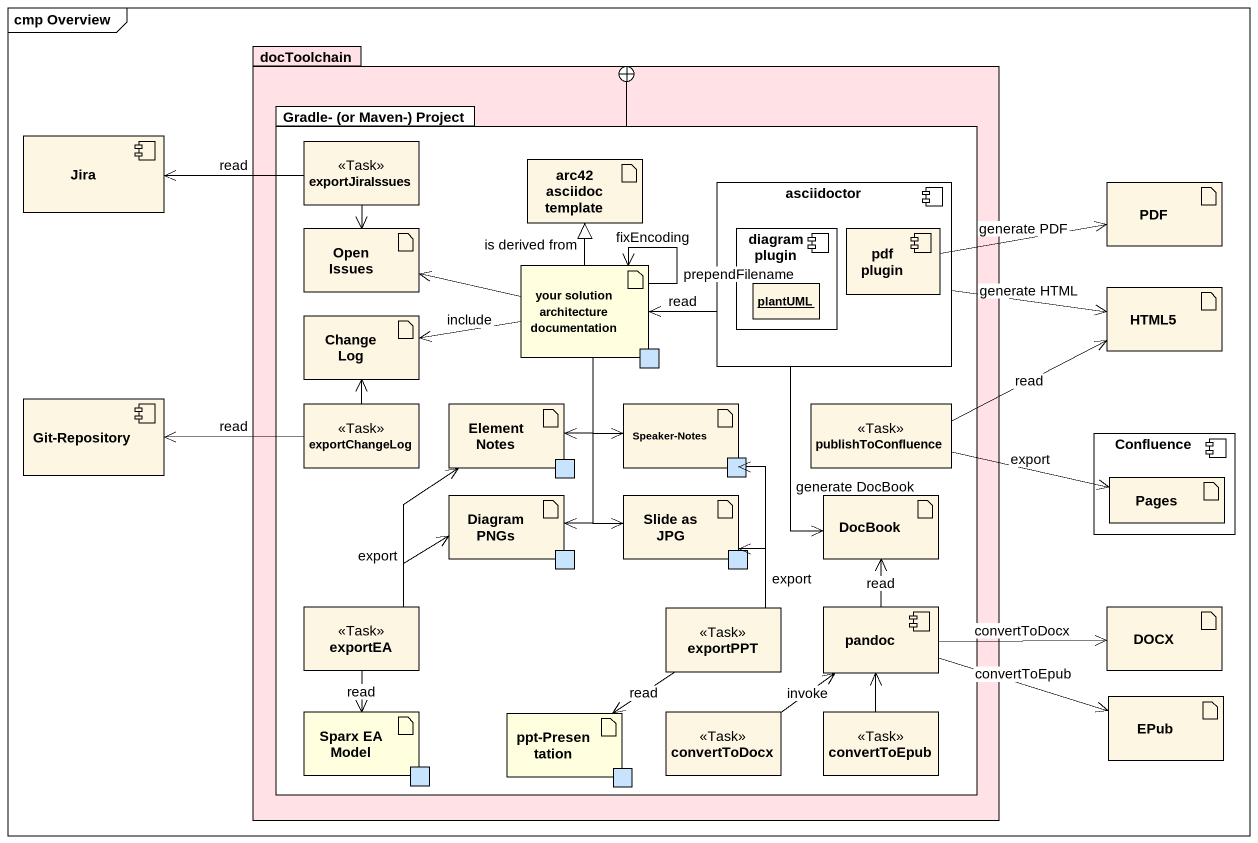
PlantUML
@startuml
mainframe cmp Overview
allowmixing
hide circle
hide empty members
package docToolchain #FFE1E6 {
  package "Gradle- (or Maven-) Project" as Gradle_or_Maven_Project {
    class exportJiraIssues <<Task>>
    artifact "arc42 asciidoc template" as arc42_asciidoc_template
    component asciidoctor {
      component "diagram plugin" as diagram_plugin {
        object plantUML
      }
      component "pdf plugin" as pdf_plugin
    }
    artifact "Open Issues" as Open_Issues
    artifact "your solution architecture documentation" as your_solution_architecture #FFFFE0 {
      port " " as port1 #C7E3FE
    }
    artifact "Change Log" as Change_Log
    class exportChangeLog <<Task>>
    artifact "Element Notes" as Element_Notes {
      port " " as port2 #C7E3FE
    }
    artifact "Speaker-Notes" as Speaker_Notes {
      port " " as port3 #C7E3FE
    }
    class publishToConfluence <<Task>>
    artifact "Diagram PNGs" as Diagram_PNGs {
      port " " as port4 #C7E3FE
    }
    artifact "Slide as JPG" as Slide_as_JPG {
      port " " as port5 #C7E3FE
    }
    artifact DocBook
    class exportEA <<Task>>
    class exportPPT <<Task>>
    component pandoc
    artifact "Sparx EA Model" as Sparx_EA_Model #FFFFE0 {
      port " " as port6 #C7E3FE
    }
    artifact "ppt-Presentation" as ppt_Presentation #FFFFE0 {
      port " " as port7 #C7E3FE
    }
    class convertToDocx <<Task>>
    class convertToEpub <<Task>>
  }
}
component Jira
artifact PDF
artifact HTML5
component "Git-Repository" as Git_Repository
component Confluence {
  artifact Pages
}
artifact DOCX
artifact EPub
Gradle_or_Maven_Project -up-+ docToolchain
exportJiraIssues -left-> Jira : read
exportJiraIssues --> Open_Issues
asciidoctor -left-> your_solution_architecture : read
asciidoctor -right-> HTML5 : generate HTML
asciidoctor --> DocBook : generate DocBook
your_solution_architecture -up-|> arc42_asciidoc_template : is derived from
your_solution_architecture -left-> Open_Issues
your_solution_architecture --> your_solution_architecture : fixEncoding
your_solution_architecture --> your_solution_architecture : prependFilename
your_solution_architecture -left-> Change_Log : include
your_solution_architecture --> Element_Notes
your_solution_architecture --> Speaker_Notes
your_solution_architecture --> Diagram_PNGs
your_solution_architecture --> Slide_as_JPG
pdf_plugin -right-> PDF : generate PDF
exportChangeLog -up-> Change_Log
exportChangeLog -left-> Git_Repository : read
publishToConfluence -right-> HTML5 : read
publishToConfluence -right-> Pages : export
exportEA -up-> Element_Notes : export
exportEA -up-> Diagram_PNGs
exportEA --> Sparx_EA_Model : read
exportPPT -up-> Speaker_Notes
exportPPT -up-> Slide_as_JPG : export
exportPPT --> ppt_Presentation : read
pandoc -up-> DocBook : read
pandoc -right-> DOCX : convertToDocx
pandoc -right-> EPub : convertToEpub
convertToDocx -up-> pandoc : invoke
convertToEpub -up-> pandoc
@enduml
